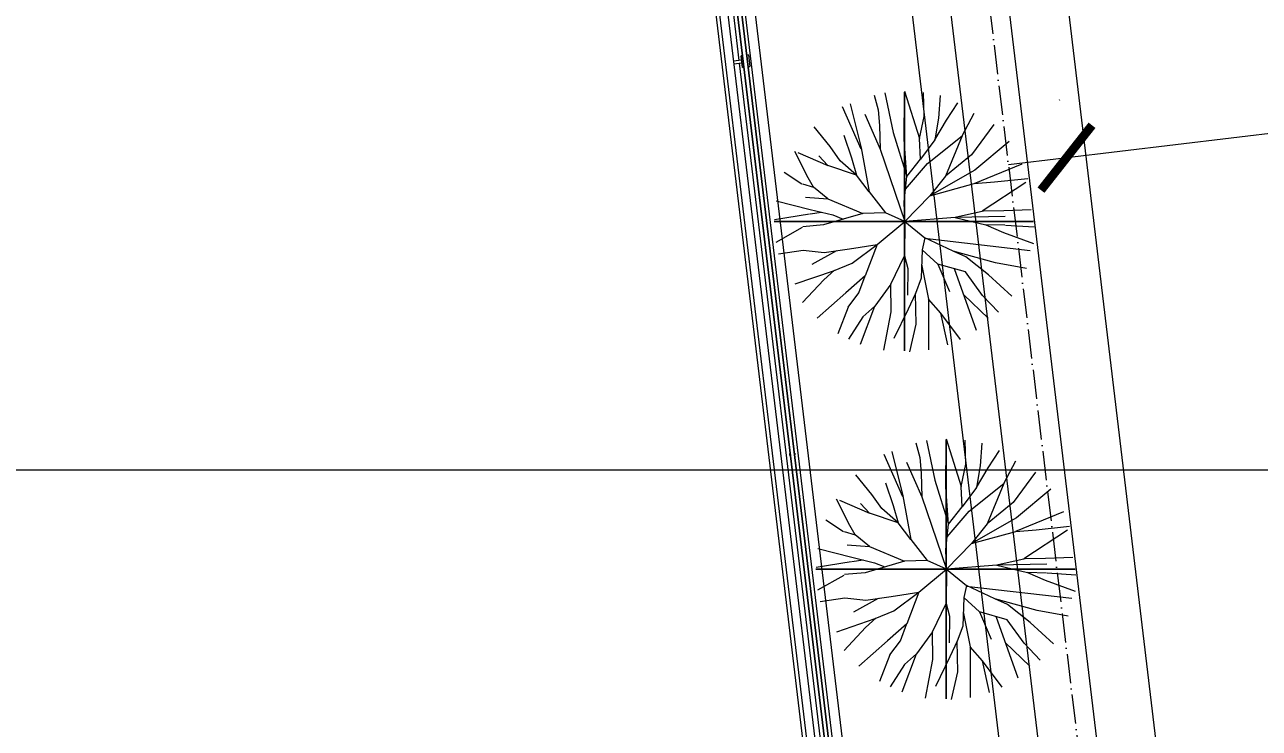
# Model space of a CAD drawing. Header units: millimetres. Extents: x -20215 to 101892, y -17414 to 45470.
# Drawn here: x 54244 to 60589, y 18591 to 22208 of the extents above; entities that cross this region are included whole.
import ezdxf

# ---------------------------------------------------------------- set-up
doc = ezdxf.new("R2010")
doc.units = ezdxf.units.MM
doc.linetypes.add('Grid Line', pattern=[4.2, 3, -0.6, 0, -0.6])
for name, color, linetype, lineweight in [('DIM', 1, 'Continuous', 5), ('G-ANNO-SYMB', 111, 'Continuous', 5), ('G-IMPT', 8, 'Continuous', 5), ('L-SITE', 91, 'Continuous', 5), ('NET THAY 1', 41, 'Continuous', 5), ('NET THAY 2', 55, 'Continuous', 5), ('NET-THAY', 2, 'Continuous', 9), ('TRUC', 225, 'Continuous', 5)]:
    doc.layers.add(name, color=color, linetype=linetype, lineweight=lineweight)
doc.styles.add('TA1', font='arial_0.ttf')
doc.dimstyles.new('D_200_KTx2', dxfattribs={"dimtxt": 400, "dimasz": 300, "dimexe": 300, "dimexo": 300, "dimgap": 160, "dimtad": 1, "dimdec": 0, "dimzin": 9, "dimtxsty": 'TA1', "dimblk": 'ARCHTICK', "dimcen": 1, "dimdle": 300, "dimclrd": 256, "dimclre": 256, "dimclrt": 7, "dimadec": 0, "dimazin": 0, "dimtfac": 1, "dimtdec": 0, "dimtix": 1, "dimtmove": 1, "dimatfit": 3, "dimldrblk": 'ARCHTICK', "dimfxl": 0, "dimtolj": 1, "dimtzin": 0, "dimlwd": -1, "dimlwe": -1, "dimarcsym": 0})

# ---------------------------------------------------------------- blocks, each defined once
blk = doc.blocks.new('Railing - NBS_RailInfillPnl_Post-1648199-MẶT BẰNG TẦNG 4')
at = {"layer": 'NET THAY 2'}
for p, q in [((-13, -5), (-13, 5)), ((13, 5), (13, -5))]:
    blk.add_line(p, q, dxfattribs=at)
blk = doc.blocks.new('Railing - Railing-1506754-MẶT BẰNG TẦNG 4')
at = {"layer": 'NET THAY 1'}
for p, q in [((57916.3, 22023.2), (57679.2, 24002.5)), ((58462.4, 17969.9), (57738.7, 24009.6)), ((58395.7, 18022.3), (57917.9, 22010))]:
    blk.add_line(p, q, dxfattribs=at)
at = {"rotation": 6.832148128772059}
blk.add_blockref('Railing - NBS_RailInfillPnl_Post-1648199-MẶT BẰNG TẦNG 4', (58189, 19999.4), dxfattribs=at)
blk = doc.blocks.new('Top Rail Type - Top Rail_Internal_-1506755-MẶT BẰNG TẦNG 4')
at = {"layer": 'NET THAY 1'}
for p, q in [((58417.1, 18005.5), (57698.3, 24004.8)), ((58441, 17986.7), (57719.6, 24007.4))]:
    blk.add_line(p, q, dxfattribs=at)
blk = doc.blocks.new('Top Rail Type - Top Rail_Internal_-V6-MẶT BẰNG TẦNG 4')
at = {"layer": 'NET THAY 1'}
for p, q in [((57698.3, 24004.8), (58417.1, 18005.5)), ((57719.6, 24007.4), (58441, 17986.7))]:
    blk.add_line(p, q, dxfattribs=at)
blk = doc.blocks.new('Handrail Type - Handrail_Internal_-V7-MẶT BẰNG TẦNG 4')
at = {"layer": 'NET THAY 1'}
for p, q in [((57607.3, 23993.9), (58315.2, 18085.6)), ((57649.4, 23998.9), (58362.3, 18048.5))]:
    blk.add_line(p, q, dxfattribs=at)
blk = doc.blocks.new('ALB-RAILING 32 - ALB-BALUSTER-V5-MẶT BẰNG TẦNG 4')
at = {"layer": 'NET THAY 1'}
for p, q in [((-30, 101.1), (-30, 91.9)), ((-30, 101.1), (30, 101.1)), ((-29, 101.1), (-30, 101.1)), ((-30, 70.4), (-30, 63.2)), ((30, 101.1), (29, 101.1)), ((30, 91.9), (30, 101.1)), ((30, 63.2), (30, 70.4)), ((-30, 63.2), (-26, 63.2)), ((30, 63.2), (-30, 63.2)), ((-7, 63.2), (-7, 21.2)), ((7, 21.2), (7, 63.2)), ((26, 63.2), (30, 63.2))]:
    blk.add_line(p, q, dxfattribs=at)
blk = doc.blocks.new('CAY XANH 1 - new block_dwg_110_植栽_中_高木 - 落葉1_φ4000_H5500-1445069-IDEA-4th Storey - Detail-1404438-MẶT BẰNG TẦNG 4')
at = {"layer": 'G-IMPT'}
for p, q in [((-667, 1111), (-958, 1760)), ((879, 1317), (625, 696)), ((-1850, 759), (-1578, 578)), ((1796, 880), (1057, 580)), ((-1570, 578), (-1398, 529)), ((1855, 599), (1188, 159)), ((-2000, 33), (-1462, 119)), ((-1453, 121), (-1278, 144)), ((-1975, -315), (-1571, -88)), ((1984, -88), (1545, -58)), ((1923, -449), (303, -262)), ((-1423, -653), (-1041, -445)), ((1097, -1672), (762, -724)), ((1278, -1483), (902, -1122)), ((-1024, -1718), (-864, -1308)), ((855, -1808), (552, -1405))]:
    blk.add_line(p, q, dxfattribs=at)
at = {"layer": 'G-IMPT', "flags": 128}
for points in [[(-472, 1941), (-408, 1715), (-389, 1474), (-379, 1110)], [(-306, 1976), (-181, 1368), (30, 691), (242, 956)], [(-5, 2000), (224, 1272), (298, 1613), (285, 1980)], [(541, 1934), (518, 1586), (459, 1252), (641, 1557), (813, 1820)], [(-838, 1808), (-670, 1129), (-546, 458), (-743, 713), (-989, 932), (-1147, 1149), (-1389, 1451)], [(-615, 1645), (-379, 1110), (0, 0), (-295, 133)], [(1939, 182), (1516, 167), (1206, 162), (773, 64), (0, 0), (-10, 303), (30, 691), (-10, 1257), (-10, 1592)], [(10, 497), (348, 890), (879, 1317), (1065, 1665)], [(1364, 1487), (1021, 1024), (625, 696), (384, 396), (0, 0), (305, -251), (268, -432)], [(-934, 1324), (-819, 978), (-743, 713), (-1182, 862)], [(459, 1252), (242, 956), (224, 1272)], [(1602, 1227), (1074, 790), (384, 396), (1064, 582), (1374, 607), (1887, 662)], [(-1522, 376), (-1182, 348), (-1399, 530), (-1482, 672), (-1685, 1077)], [(-1640, 1059), (-1182, 862), (-1319, 1008)], [(-546, 458), (-295, 133), (-645, 125)], [(-1974, 319), (-1451, 187), (-1104, 101), (-945, 37)], [(-1182, 348), (-645, 125), (-1245, -52), (-1564, -80)], [(-1683, -957), (-1092, -755), (-807, -637), (-423, -352), (0, 0), (-5, -527)], [(1538, 78), (773, 64), (1241, -50)], [(1534, -57), (1241, -50), (1512, -168), (1971, -338)], [(-1938, -494), (-1560, -440), (-1235, -475), (-846, -416), (-423, -352), (-610, -834), (-905, -1095), (-1342, -1483)], [(1865, -721), (1389, -632), (743, -453), (305, -251)], [(-217, -960), (-5, -527), (44, -720), (39, -1126)], [(508, -651), (268, -432), (248, -870), (165, -1101)], [(1640, -1145), (1284, -817), (935, -541), (743, -453)], [(-1567, -1243), (-1244, -895), (-1077, -745)], [(258, -651), (365, -1191), (365, -1967)], [(1438, -1391), (1191, -1135), (931, -773), (508, -651), (685, -1070)], [(-867, -1310), (-703, -1095), (-608, -832)], [(-321, -1974), (-207, -1385), (-217, -960), (-458, -1297)], [(76, -1999), (175, -1573), (165, -1101), (52, -1342), (-170, -1795)], [(-682, -1880), (-458, -1297), (-645, -1459), (-866, -1803)], [(659, -1888), (552, -1405), (365, -1191)]]:
    blk.add_lwpolyline(points, dxfattribs=at)
blk = doc.blocks.new('CAY XANH 1 - new block_dwg-1404437-MẶT BẰNG TẦNG 4')
at = {"xscale": 0.5, "yscale": 0.5, "zscale": 0.5}
blk.add_blockref('CAY XANH 1 - new block_dwg_110_植栽_中_高木 - 落葉1_φ4000_H5500-1445069-IDEA-4th Storey - Detail-1404438-MẶT BẰNG TẦNG 4', (-494873.7, 495980.5), dxfattribs=at)
blk = doc.blocks.new('CAY XANH 1 - CAY XANH_dwg-1404436-MẶT BẰNG TẦNG 4')
at = {"layer": 'G-IMPT'}
for p, q in [((28746.5, 0), (28733, 0)), ((28788.3, 0), (28770.7, 0)), ((28931.4, 0), (28921.9, 0)), ((29155.3, 0), (29164.1, 0))]:
    blk.add_line(p, q, dxfattribs=at)
at = {"layer": 'G-IMPT', "flags": 128}
for points in [[(28694.1, 0), (28684.6, 0), (28661.3, 0), (28659.4, 0), (28644, 0), (28634.5, 0), (28611.2, 0), (28603.7, 0), (28594.2, 0), (28603.7, 0), (28609.6, 0), (28592.2, 0), (28570.9, 0), (28578.4, 0), (28603.7, 0), (28662, 0), (28642.6, 0), (28600.1, 0), (28579.1, 0), (28609.9, 0), (28604, 0), (28575.2, 0), (28563.7, 0), (28584.7, 0), (28609.9, 0), (28613.8, 0), (28600.1, 0), (28611.8, 0), (28638.7, 0), (28677.6, 0), (28708.4, 0), (28713.9, 0), (28725.7, 0), (28715.9, 0), (28712.3, 0), (28702.5, 0), (28691, 0), (28706.4, 0), (28731.3, 0), (28735.2, 0), (28750.6, 0), (28756.5, 0), (28781.4, 0), (28806.3, 0), (28821.7, 0), (28833.5, 0), (28837.1, 0), (28862.3, 0), (28883.3, 0), (28898.7, 0), (28916, 0), (28931.4, 0)], [(28647.5, 0), (28660.7, 0), (28678.3, 0), (28673.9, 0), (28669.5, 0), (28647.5, 0)], [(29039.2, 0), (29014.3, 0), (28989.4, 0), (28974, 0), (28975.7, 0), (28958.6, 0), (28943.2, 0), (28925.9, 0), (28918, 0), (28931.4, 0), (28920, 0), (28895.1, 0), (28877.7, 0), (28821.5, 0), (28814, 0), (28794.6, 0), (28769.7, 0), (28707.5, 0), (28715.4, 0), (28722.9, 0), (28717.3, 0), (28707.5, 0), (28702, 0), (28694.1, 0)], [(28752.4, 0), (28737, 0), (28715.7, 0)], [(28715.7, 0), (28725.2, 0), (28721.6, 0), (28735, 0), (28740.6, 0), (28746.5, 0), (28765.8, 0), (28752.4, 0)], [(28733, 0), (28738.9, 0), (28756, 0), (28765.8, 0), (28771.4, 0), (28775.3, 0), (28781.2, 0), (28788.7, 0), (28792.7, 0), (28732.7, 0)], [(28732.7, 0), (28740.3, 0), (28815.9, 0), (28825.4, 0), (28881.6, 0), (28895.1, 0), (28898.7, 0), (28889.2, 0), (28895.1, 0), (28904.6, 0), (28921.9, 0), (28927.8, 0)], [(28763.8, 0), (28748.4, 0), (28746.5, 0)], [(28785.1, 0), (28788.7, 0), (28790.7, 0), (28785.1, 0), (28763.8, 0)], [(28770.7, 0), (28768.5, 0), (28779.5, 0), (28788.3, 0)], [(28817.6, 0), (28796.6, 0), (28785.1, 0)], [(28921.9, 0), (28908.5, 0), (28910.5, 0), (28893.1, 0), (28898.7, 0), (28893.1, 0), (28867.9, 0), (28812, 0)], [(28812, 0), (28823.5, 0), (28817.6, 0)], [(28927.8, 0), (28939.3, 0), (28941.3, 0), (28946.8, 0), (28956.7, 0), (28933.4, 0), (28921.9, 0), (28931.4, 0), (28946.8, 0), (28962.2, 0), (28970.1, 0), (28981.6, 0), (28995, 0)], [(29091.3, 0), (29110.6, 0), (29116.2, 0), (29106.7, 0), (29089.3, 0), (29081.8, 0), (29072, 0), (29058.5, 0), (29037.2, 0), (29033.6, 0), (29018.2, 0), (29008.4, 0), (29002.8, 0), (28997, 0), (28983.5, 0), (28966.2, 0), (28958.6, 0), (28956.7, 0), (28939.3, 0), (28921.9, 0)], [(28921.9, 0), (28931.4, 0), (28933.4, 0), (28943.2, 0), (28956.7, 0), (28954.7, 0), (28958.6, 0), (28975.7, 0), (28981.6, 0), (28987.5, 0), (29004.8, 0), (29037.2, 0), (29047.1, 0), (29053, 0), (29041.2, 0), (29043.1, 0), (29051, 0), (29068.4, 0)], [(28995, 0), (29010.4, 0), (29025.8, 0), (29020.2, 0), (29006.5, 0)], [(29006.5, 0), (29025.8, 0), (29029.7, 0), (29018.2, 0), (29025.8, 0), (29045.1, 0), (29053, 0), (29062.5, 0), (29070, 0), (29083.8, 0), (29108.7, 0), (29114.5, 0)], [(29312.7, 0), (29293.4, 0), (29302.9, 0), (29316.3, 0), (29320.3, 0), (29302.9, 0), (29285.5, 0), (29262.6, 0), (29270.1, 0), (29304.9, 0), (29312.7, 0), (29304.9, 0), (29297.3, 0), (29281.9, 0), (29327.3, 0), (29348.6, 0), (29330.1, 0), (29343.5, 0), (29390.9, 0), (29381.4, 0), (29362, 0), (29366, 0), (29373.5, 0), (29352.5, 0), (29344.7, 0), (29331.2, 0), (29311.9, 0), (29298.5, 0), (29229.9, 0), (29212.5, 0), (29205, 0), (29176.1, 0), (29168.3, 0), (29150.9, 0), (29145.3, 0), (29160.7, 0), (29174.2, 0), (29170.2, 0), (29152.9, 0), (29145.3, 0), (29102.8, 0), (29106.7, 0), (29070, 0), (29043.1, 0), (29037.2, 0)], [(29037.2, 0), (29058.5, 0), (29072, 0), (29087.4, 0), (29099.2, 0), (29089.3, 0), (29075.9, 0), (29068.4, 0), (29104.7, 0), (29116.2, 0)], [(29116.2, 0), (29091.3, 0), (29083.8, 0), (29070, 0), (29049, 0), (29039.2, 0)], [(29068.4, 0), (29056.6, 0), (29060.5, 0), (29112.3, 0), (29147, 0), (29158.4, 0), (29135.5, 0), (29131.6, 0), (29147, 0), (29162.4, 0), (29169.9, 0), (29187.3, 0), (29195.1, 0), (29222, 0), (29233.5, 0), (29256.7, 0), (29210.9, 0), (29220.4, 0), (29208.6, 0), (29224, 0), (29237.7, 0), (29247.2, 0), (29260.6, 0), (29268.5, 0), (29283.9, 0), (29299.3, 0), (29312.7, 0)], [(29114.5, 0), (29100.8, 0), (29091.3, 0)], [(29160.7, 0), (29147, 0), (29133.5, 0), (29139.4, 0), (29162.4, 0), (29170.2, 0), (29154.8, 0)], [(29164.1, 0), (29172.9, 0), (29179.5, 0), (29192.7, 0), (29186.1, 0), (29150.9, 0), (29144.3, 0), (29137.8, 0), (29144.3, 0), (29155.3, 0)], [(29154.8, 0), (29162.4, 0), (29181.7, 0), (29191.5, 0), (29185.6, 0), (29212.5, 0), (29224, 0), (29205, 0), (29199.1, 0), (29177.8, 0), (29179.7, 0)], [(29179.7, 0), (29174.2, 0), (29160.7, 0)], [(29221.3, 0), (29199.3, 0), (29186.1, 0), (29199.3, 0)], [(29199.3, 0), (29210.3, 0), (29230.1, 0), (29241.1, 0), (29283.4, 0), (29301, 0), (29296.6, 0), (29238.9, 0), (29241.1, 0), (29225.7, 0), (29221.3, 0)]]:
    blk.add_lwpolyline(points, dxfattribs=at)
for points in [[(28645.7, 0), (28641.3, 0), (28706.9, 0), (28676.5, 0), (28672.1, 0), (28685.3, 0), (28676.5, 0)], [(28690.8, 0), (28669.5, 0), (28662, 0), (28675.4, 0), (28681, 0), (28698.3, 0), (28700.3, 0)], [(28737.7, 0), (28750.9, 0), (28759.7, 0), (28755.3, 0), (28737.7, 0), (28711.3, 0), (28700.3, 0), (28698.1, 0), (28715.7, 0), (28717.9, 0), (28722.3, 0), (28739.9, 0)], [(28785.9, 0), (28783.7, 0), (28768.3, 0), (28757.3, 0), (28752.9, 0), (28748.5, 0), (28768.3, 0), (28777.1, 0)], [(28904.6, 0), (28915.6, 0), (28871.6, 0), (28805.9, 0), (28810.3, 0), (28803.7, 0), (28873.8, 0), (28882.6, 0)], [(28871.6, 0), (28858.4, 0), (28851.8, 0), (28862.8, 0)], [(28898, 0), (28909, 0), (28928.8, 0), (28931, 0), (28935.4, 0), (28942, 0), (28931, 0), (28909, 0), (28880.4, 0)], [(28926.6, 0), (28942, 0), (28957.4, 0), (28950.8, 0), (28975, 0), (28957.4, 0), (28948.6, 0), (28915.6, 0)], [(28970.6, 0), (28975, 0), (28957.4, 0), (28942, 0), (28955.2, 0), (28950.8, 0)], [(29036.6, 0), (29043.2, 0), (29045.4, 0), (29025.6, 0), (29023.4, 0)], [(29118, 0), (29115.8, 0), (29135.6, 0), (29140, 0), (29129, 0)], [(29157.5, 0), (29161.9, 0), (29190.5, 0), (29194.9, 0), (29192.7, 0), (29205.9, 0), (29225.7, 0), (29219.1, 0), (29205.9, 0), (29203.7, 0), (29192.7, 0), (29164.1, 0)], [(29287, 0), (29239.4, 0), (29231.8, 0), (29294.6, 0), (29300.5, 0), (29319.8, 0), (29304.4, 0)]]:
    blk.add_lwpolyline(points, close=True, dxfattribs=at)
blk = doc.blocks.new('CAY XANH 1 - CAY XANH_dwg-1404435-MẶT BẰNG TẦNG 4')
at = {"layer": 'G-IMPT'}
for p, q in [((0, -28746.5), (0, -28733)), ((0, -28788.3), (0, -28770.7)), ((0, -28931.4), (0, -28921.9)), ((0, -29155.3), (0, -29164.1))]:
    blk.add_line(p, q, dxfattribs=at)
at = {"layer": 'G-IMPT', "flags": 128}
for points in [[(0, -28694.1), (0, -28684.6), (0, -28661.3), (0, -28659.4), (0, -28644), (0, -28634.5), (0, -28611.2), (0, -28603.7), (0, -28594.2), (0, -28603.7), (0, -28609.6), (0, -28592.2), (0, -28570.9), (0, -28578.4), (0, -28603.7), (0, -28662), (0, -28642.6), (0, -28600.1), (0, -28579.1), (0, -28609.9), (0, -28604), (0, -28575.2), (0, -28563.7), (0, -28584.7), (0, -28609.9), (0, -28613.8), (0, -28600.1), (0, -28611.8), (0, -28638.7), (0, -28677.6), (0, -28708.4), (0, -28713.9), (0, -28725.7), (0, -28715.9), (0, -28712.3), (0, -28702.5), (0, -28691), (0, -28706.4), (0, -28731.3), (0, -28735.2), (0, -28750.6), (0, -28756.5), (0, -28781.4), (0, -28806.3), (0, -28821.7), (0, -28833.5), (0, -28837.1), (0, -28862.3), (0, -28883.3), (0, -28898.7), (0, -28916), (0, -28931.4)], [(0, -28647.5), (0, -28660.7), (0, -28678.3), (0, -28673.9), (0, -28669.5), (0, -28647.5)], [(0, -29039.2), (0, -29014.3), (0, -28989.4), (0, -28974), (0, -28975.7), (0, -28958.6), (0, -28943.2), (0, -28925.9), (0, -28918), (0, -28931.4), (0, -28920), (0, -28895.1), (0, -28877.7), (0, -28821.5), (0, -28814), (0, -28794.6), (0, -28769.7), (0, -28707.5), (0, -28715.4), (0, -28722.9), (0, -28717.3), (0, -28707.5), (0, -28702), (0, -28694.1)], [(0, -28752.4), (0, -28737), (0, -28715.7)], [(0, -28715.7), (0, -28725.2), (0, -28721.6), (0, -28735), (0, -28740.6), (0, -28746.5), (0, -28765.8), (0, -28752.4)], [(0, -28733), (0, -28738.9), (0, -28756), (0, -28765.8), (0, -28771.4), (0, -28775.3), (0, -28781.2), (0, -28788.7), (0, -28792.7), (0, -28732.7)], [(0, -28732.7), (0, -28740.3), (0, -28815.9), (0, -28825.4), (0, -28881.6), (0, -28895.1), (0, -28898.7), (0, -28889.2), (0, -28895.1), (0, -28904.6), (0, -28921.9), (0, -28927.8)], [(0, -28763.8), (0, -28748.4), (0, -28746.5)], [(0, -28785.1), (0, -28788.7), (0, -28790.7), (0, -28785.1), (0, -28763.8)], [(0, -28770.7), (0, -28768.5), (0, -28779.5), (0, -28788.3)], [(0, -28817.6), (0, -28796.6), (0, -28785.1)], [(0, -28921.9), (0, -28908.5), (0, -28910.5), (0, -28893.1), (0, -28898.7), (0, -28893.1), (0, -28867.9), (0, -28812)], [(0, -28812), (0, -28823.5), (0, -28817.6)], [(0, -28927.8), (0, -28939.3), (0, -28941.3), (0, -28946.8), (0, -28956.7), (0, -28933.4), (0, -28921.9), (0, -28931.4), (0, -28946.8), (0, -28962.2), (0, -28970.1), (0, -28981.6), (0, -28995)], [(0, -29091.3), (0, -29110.6), (0, -29116.2), (0, -29106.7), (0, -29089.3), (0, -29081.8), (0, -29072), (0, -29058.5), (0, -29037.2), (0, -29033.6), (0, -29018.2), (0, -29008.4), (0, -29002.8), (0, -28997), (0, -28983.5), (0, -28966.2), (0, -28958.6), (0, -28956.7), (0, -28939.3), (0, -28921.9)], [(0, -28921.9), (0, -28931.4), (0, -28933.4), (0, -28943.2), (0, -28956.7), (0, -28954.7), (0, -28958.6), (0, -28975.7), (0, -28981.6), (0, -28987.5), (0, -29004.8), (0, -29037.2), (0, -29047.1), (0, -29053), (0, -29041.2), (0, -29043.1), (0, -29051), (0, -29068.4)], [(0, -28995), (0, -29010.4), (0, -29025.8), (0, -29020.2), (0, -29006.5)], [(0, -29006.5), (0, -29025.8), (0, -29029.7), (0, -29018.2), (0, -29025.8), (0, -29045.1), (0, -29053), (0, -29062.5), (0, -29070), (0, -29083.8), (0, -29108.7), (0, -29114.5)], [(0, -29312.7), (0, -29293.4), (0, -29302.9), (0, -29316.3), (0, -29320.3), (0, -29302.9), (0, -29285.5), (0, -29262.6), (0, -29270.1), (0, -29304.9), (0, -29312.7), (0, -29304.9), (0, -29297.3), (0, -29281.9), (0, -29327.3), (0, -29348.6), (0, -29330.1), (0, -29343.5), (0, -29390.9), (0, -29381.4), (0, -29362), (0, -29366), (0, -29373.5), (0, -29352.5), (0, -29344.7), (0, -29331.2), (0, -29311.9), (0, -29298.5), (0, -29229.9), (0, -29212.5), (0, -29205), (0, -29176.1), (0, -29168.3), (0, -29150.9), (0, -29145.3), (0, -29160.7), (0, -29174.2), (0, -29170.2), (0, -29152.9), (0, -29145.3), (0, -29102.8), (0, -29106.7), (0, -29070), (0, -29043.1), (0, -29037.2)], [(0, -29037.2), (0, -29058.5), (0, -29072), (0, -29087.4), (0, -29099.2), (0, -29089.3), (0, -29075.9), (0, -29068.4), (0, -29104.7), (0, -29116.2)], [(0, -29116.2), (0, -29091.3), (0, -29083.8), (0, -29070), (0, -29049), (0, -29039.2)], [(0, -29068.4), (0, -29056.6), (0, -29060.5), (0, -29112.3), (0, -29147), (0, -29158.4), (0, -29135.5), (0, -29131.6), (0, -29147), (0, -29162.4), (0, -29169.9), (0, -29187.3), (0, -29195.1), (0, -29222), (0, -29233.5), (0, -29256.7), (0, -29210.9), (0, -29220.4), (0, -29208.6), (0, -29224), (0, -29237.7), (0, -29247.2), (0, -29260.6), (0, -29268.5), (0, -29283.9), (0, -29299.3), (0, -29312.7)], [(0, -29114.5), (0, -29100.8), (0, -29091.3)], [(0, -29160.7), (0, -29147), (0, -29133.5), (0, -29139.4), (0, -29162.4), (0, -29170.2), (0, -29154.8)], [(0, -29164.1), (0, -29172.9), (0, -29179.5), (0, -29192.7), (0, -29186.1), (0, -29150.9), (0, -29144.3), (0, -29137.8), (0, -29144.3), (0, -29155.3)], [(0, -29154.8), (0, -29162.4), (0, -29181.7), (0, -29191.5), (0, -29185.6), (0, -29212.5), (0, -29224), (0, -29205), (0, -29199.1), (0, -29177.8), (0, -29179.7)], [(0, -29179.7), (0, -29174.2), (0, -29160.7)], [(0, -29221.3), (0, -29199.3), (0, -29186.1), (0, -29199.3)], [(0, -29199.3), (0, -29210.3), (0, -29230.1), (0, -29241.1), (0, -29283.4), (0, -29301), (0, -29296.6), (0, -29238.9), (0, -29241.1), (0, -29225.7), (0, -29221.3)]]:
    blk.add_lwpolyline(points, dxfattribs=at)
for points in [[(0, -28645.7), (0, -28641.3), (0, -28706.9), (0, -28676.5), (0, -28672.1), (0, -28685.3), (0, -28676.5)], [(0, -28690.8), (0, -28669.5), (0, -28662), (0, -28675.4), (0, -28681), (0, -28698.3), (0, -28700.3)], [(0, -28737.7), (0, -28750.9), (0, -28759.7), (0, -28755.3), (0, -28737.7), (0, -28711.3), (0, -28700.3), (0, -28698.1), (0, -28715.7), (0, -28717.9), (0, -28722.3), (0, -28739.9)], [(0, -28785.9), (0, -28783.7), (0, -28768.3), (0, -28757.3), (0, -28752.9), (0, -28748.5), (0, -28768.3), (0, -28777.1)], [(0, -28904.6), (0, -28915.6), (0, -28871.6), (0, -28805.9), (0, -28810.3), (0, -28803.7), (0, -28873.8), (0, -28882.6)], [(0, -28871.6), (0, -28858.4), (0, -28851.8), (0, -28862.8)], [(0, -28898), (0, -28909), (0, -28928.8), (0, -28931), (0, -28935.4), (0, -28942), (0, -28931), (0, -28909), (0, -28880.4)], [(0, -28926.6), (0, -28942), (0, -28957.4), (0, -28950.8), (0, -28975), (0, -28957.4), (0, -28948.6), (0, -28915.6)], [(0, -28970.6), (0, -28975), (0, -28957.4), (0, -28942), (0, -28955.2), (0, -28950.8)], [(0, -29036.6), (0, -29043.2), (0, -29045.4), (0, -29025.6), (0, -29023.4)], [(0, -29118), (0, -29115.8), (0, -29135.6), (0, -29140), (0, -29129)], [(0, -29157.5), (0, -29161.9), (0, -29190.5), (0, -29194.9), (0, -29192.7), (0, -29205.9), (0, -29225.7), (0, -29219.1), (0, -29205.9), (0, -29203.7), (0, -29192.7), (0, -29164.1)], [(0, -29287), (0, -29239.4), (0, -29231.8), (0, -29294.6), (0, -29300.5), (0, -29319.8), (0, -29304.4)]]:
    blk.add_lwpolyline(points, close=True, dxfattribs=at)
blk = doc.blocks.new('CAY XANH 1 - CAY XANH 1-1405520-MẶT BẰNG TẦNG 4')
for name, p, xscale, yscale, zscale in [('CAY XANH 1 - new block_dwg-1404437-MẶT BẰNG TẦNG 4', (331762.8, -332503.6), 0.6703958691910499, 0.6703958691910499, 0.6703958691910499), ('CAY XANH 1 - CAY XANH_dwg-1404435-MẶT BẰNG TẦNG 4', (0, 46610), 1.608504446305672, 1.608504446305672, 1.608504446305672), ('CAY XANH 1 - CAY XANH_dwg-1404436-MẶT BẰNG TẦNG 4', (-46720.7, 0), 1.612196637345681, 1.612196637345681, 1.612196637345681)]:
    blk.add_blockref(name, p, dxfattribs=dict(xscale=xscale, yscale=yscale, zscale=zscale))
blk = doc.blocks.new('_ARCHTICK')
at = {"color": 0, "linetype": 'ByBlock', "const_width": 0.15}
blk.add_lwpolyline([(-0.5, -0.5), (0.5, 0.5)], dxfattribs=at)
blk = doc.blocks.new('*D374')
at = {"layer": 'Defpoints', "color": 0, "transparency": 16777216}
for p in [(68931, 22641.7, 0), (59597.8, 21523.8), (59598.4, 21519.3, 0)]:
    blk.add_point(p, dxfattribs=at)
at = {"layer": 'DIM', "transparency": 16777216}
for p, q in [((69228.9, 22677.4), (59300, 21488.1)), ((59562.7, 21817.1), (59562.1, 21821.6))]:
    blk.add_line(p, q, dxfattribs=at)
at = {"layer": 'DIM', "transparency": 16777216, "xscale": 300, "yscale": 300, "zscale": 300}
for p, rotation in [((68931, 22641.7), 6.830614788306484), ((59597.8, 21523.8), 186.8306147883065)]:
    blk.add_blockref('_ARCHTICK', p, dxfattribs=dict(at, rotation=rotation))
at = {"layer": 'DIM', "color": 7, "transparency": 16777216, "insert": (64221.1, 22444.4), "char_height": 400, "attachment_point": 5, "rotation": 6.83061, "style": 'TA1'}
blk.add_mtext('\\A1;9400', dxfattribs=at)

msp = doc.modelspace()

# ---------------------------------------------------------------- linework, layer by layer
at = {"layer": 'G-ANNO-SYMB'}
msp.add_line((-17317.6, 19919), (98188.3, 19919), dxfattribs=at)
at = {"layer": 'NET-THAY'}
for p, q in [((58295.6, 18101), (57589.8, 23991.8)), ((59605.5, 17255), (58805.2, 23936)), ((58606.6, 23912.2), (59406.9, 17231.2)), ((57812.2, 23817), (58518, 17926.2)), ((59926.9, 17090.8), (59138.3, 23674.2)), ((59471.9, 23412), (60189.1, 17424.3))]:
    msp.add_line(p, q, dxfattribs=at)
at = {"layer": 'TRUC', "linetype": 'Grid Line', "ltscale": 50}
msp.add_line((57202.3, 38999), (60456.9, 11821.1), dxfattribs=at)

# ---------------------------------------------------------------- block references
at = {"layer": 'L-SITE'}
for p in [(58765.5, 21195.9), (58979.6, 19408.6)]:
    msp.add_blockref('CAY XANH 1 - CAY XANH 1-1405520-MẶT BẰNG TẦNG 4', p, dxfattribs=at)
at = {"layer": 'NET THAY 1'}
for name in ['Railing - Railing-1506754-MẶT BẰNG TẦNG 4', 'Top Rail Type - Top Rail_Internal_-1506755-MẶT BẰNG TẦNG 4', 'Top Rail Type - Top Rail_Internal_-V6-MẶT BẰNG TẦNG 4', 'Handrail Type - Handrail_Internal_-V7-MẶT BẰNG TẦNG 4']:
    msp.add_blockref(name, (0, 0), dxfattribs=at)
at = {"layer": 'NET THAY 1', "rotation": 276.8321481287721}
msp.add_blockref('ALB-RAILING 32 - ALB-BALUSTER-V5-MẶT BẰNG TẦNG 4', (57866.3, 22010.6), dxfattribs=at)

# ---------------------------------------------------------------- dimensions: what is measured, and where the dimension line sits
at = {"layer": 'DIM'}
dim = msp.add_linear_dim(base=(59597.8, 21523.8), p1=(68931, 22641.7, 0), p2=(59598.4, 21519.3, 0), angle=6.83061, dimstyle='D_200_KTx2', dxfattribs=at)
dim.commit()
dim.dimension.update_dxf_attribs({"geometry": '*D374', "text_midpoint": (64221.1, 22444.4)})

doc.saveas('drawing.dxf')
